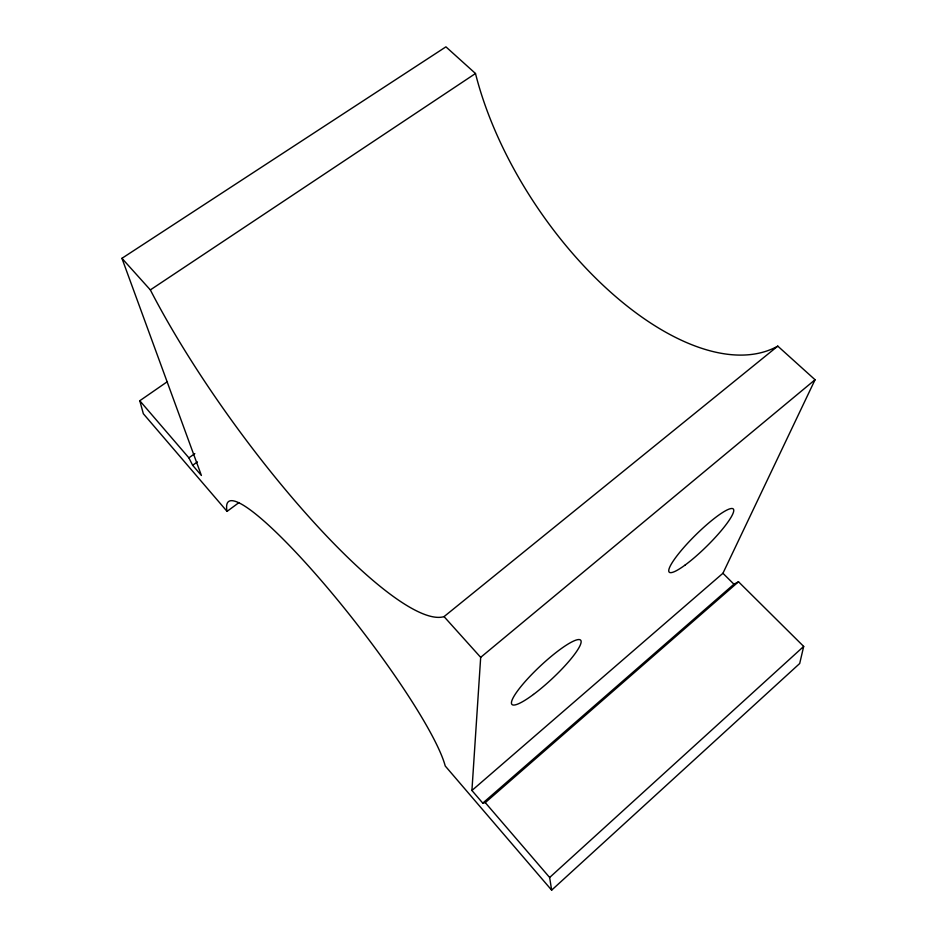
<?xml version="1.0" encoding="UTF-8"?>
<svg xmlns="http://www.w3.org/2000/svg" width="937" height="937" viewBox="0 0 937 937"><rect width="100%" height="100%" fill="white"/><g stroke="black" fill="none" stroke-linecap="round" stroke-linejoin="round"><path stroke-width="1.41" d="M471.92 790.488L480.681 657.352L444.056 616.616A276.825 60.577 53.9 0 1 309.667 517.669A276.825 60.577 53.9 0 1 150.342 289.908L121.939 258.319L445.93 46.85L475.492 73.508A250.507 127.725 56.1 0 0 609.097 290.786A250.507 127.725 56.1 0 0 777.792 346.128L815.061 379.743L722.931 573.268L471.92 790.488L482.766 803.126L485.272 802.622L738.508 581.772L803.688 646.425L799.694 663.513L551.647 890.15L445.227 765.986A175.734 26.06 52.1 0 0 323.511 583.154A175.734 26.06 52.1 0 0 227.047 511.379L143.338 413.721L139.789 400.743L167.43 381.617M551.647 890.15L549.644 877.489L803.688 646.425M482.766 803.126L733.94 584.208L738.508 581.772M480.681 657.352L815.061 379.743M444.056 616.616L777.792 346.128M227.047 511.379L238.783 502.736M121.939 258.319L201.396 475.481L192.659 465.302L197.402 461.882M192.659 465.302L188.887 457.853L194.814 453.613M150.342 289.908L475.492 73.508M722.931 573.268L733.94 584.208M139.789 400.743L188.887 457.853M485.272 802.622L549.644 877.489M685.216 564.964A44.976 7.906 -44.6 0 0 733.753 510.384A44.976 7.906 -44.6 0 0 684.724 546.482A44.976 7.906 -44.6 0 0 685.216 564.964M533.458 694.446A47.037 8.667 -43.1 0 0 580.753 640.322A47.037 8.667 -43.1 0 0 524.638 682.148A47.037 8.667 -43.1 0 0 533.458 694.446"/></g></svg>
